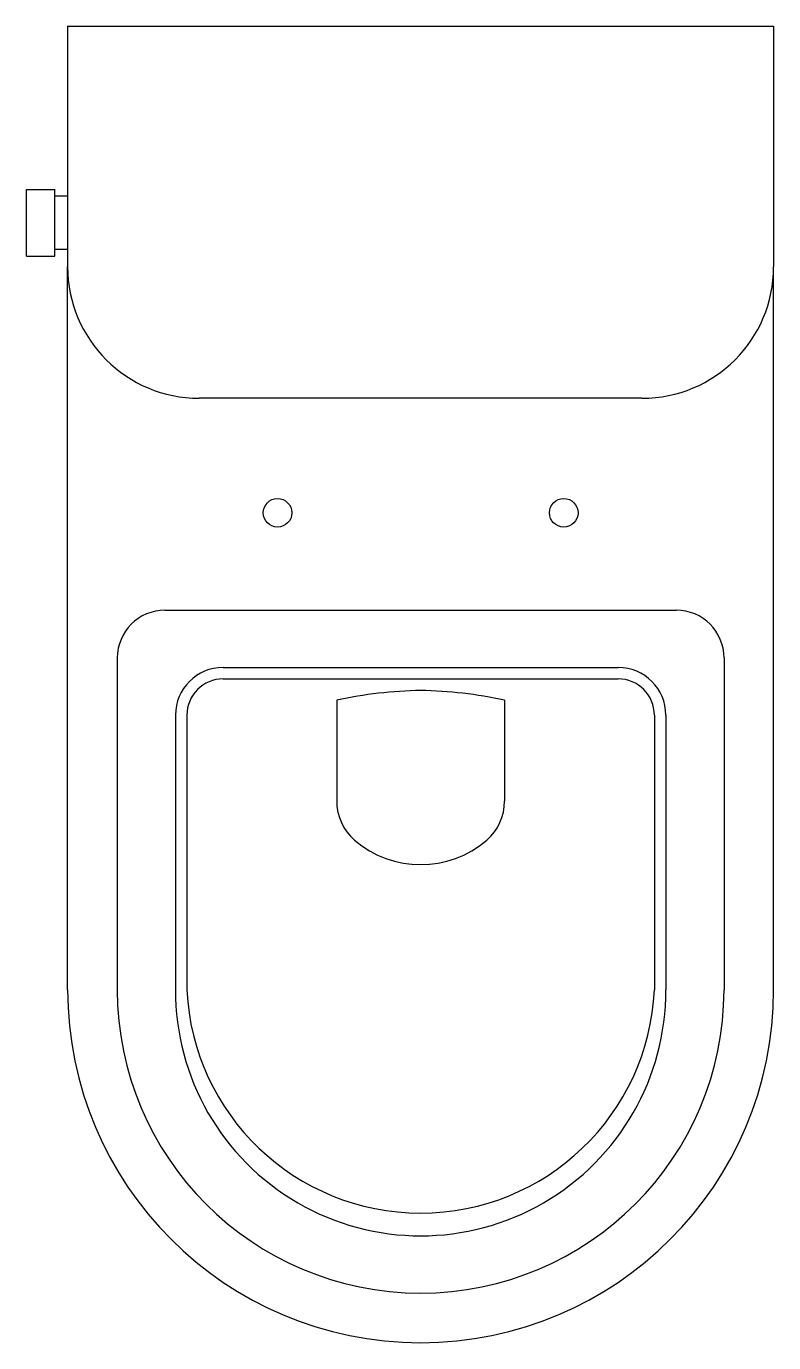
# Model space of a CAD drawing. Extents: x -855.087 to -854.695, y 510.173 to 510.863.
import ezdxf

# ---------------------------------------------------------------- set-up
doc = ezdxf.new("R2010")
doc.units = 0
doc.header["$LTSCALE"] = 50
doc.header["$MEASUREMENT"] = 0
doc.layers.add('A-PECAS', color=2, linetype='CONTINUOUS')

msp = doc.modelspace()

# ---------------------------------------------------------------- linework, layer by layer
at = {"layer": 'A-PECAS'}
for p, q in [((-855.06501, 510.86281), (-854.69501, 510.86281)), ((-855.06501, 510.86281), (-855.06501, 510.73681)), ((-854.69501, 510.86281), (-854.69501, 510.73681)), ((-855.08666, 510.74229), (-855.08666, 510.77729)), ((-855.08666, 510.77729), (-855.07152, 510.77729)), ((-855.07166, 510.74229), (-855.07166, 510.77729)), ((-855.06501, 510.77383), (-855.07166, 510.77383)), ((-855.06501, 510.74576), (-855.07166, 510.74576)), ((-855.08666, 510.74229), (-855.07166, 510.74229)), ((-855.06501, 510.35781), (-855.06501, 510.73681)), ((-854.69501, 510.35781), (-854.69501, 510.73681)), ((-854.76401, 510.66781), (-854.99601, 510.66781))]:
    msp.add_line(p, q, dxfattribs=at)
at = {"layer": 'A-PECAS', "color": 1}
for p, q in [((-855.01401, 510.55674), (-854.74601, 510.55674)), ((-855.03901, 510.53174), (-855.03901, 510.35781)), ((-854.72101, 510.53174), (-854.72101, 510.35781)), ((-854.98351, 510.52674), (-854.77651, 510.52674)), ((-854.98351, 510.52074), (-854.77651, 510.52074)), ((-854.92401, 510.50963), (-854.92401, 510.4567)), ((-854.83601, 510.50963), (-854.83601, 510.4567)), ((-855.00851, 510.50174), (-855.00851, 510.3578)), ((-855.00251, 510.50174), (-855.00251, 510.35781)), ((-854.75751, 510.50174), (-854.75751, 510.35781)), ((-854.75151, 510.50174), (-854.75151, 510.35781))]:
    msp.add_line(p, q, dxfattribs=at)
for centre in [(-854.95501, 510.60781), (-854.80501, 510.60781)]:
    msp.add_circle(centre, 0.0075, dxfattribs=at)
at = {"layer": 'A-PECAS'}
for centre, radius, start, end in [((-854.99601, 510.73681), 0.069, 180, 270), ((-854.76401, 510.73681), 0.069, 270, 0), ((-854.88001, 510.35781), 0.185, 180, 0)]:
    msp.add_arc(centre, radius, start, end, dxfattribs=at)
at = {"layer": 'A-PECAS', "color": 1}
for centre, radius, start, end in [((-855.01401, 510.53174), 0.025, 90, 180), ((-854.74601, 510.53174), 0.025, 0, 90), ((-854.98351, 510.50174), 0.025, 90, 180), ((-854.77651, 510.50174), 0.025, 0, 90), ((-854.98351, 510.50174), 0.019, 90, 180), ((-854.77651, 510.50174), 0.019, 0, 90), ((-854.87393, 510.2706), 0.24422, 91.42642, 101.83306), ((-854.88608, 510.2706), 0.24422, 78.16694, 88.57358), ((-854.89701, 510.4567), 0.027, 180, 229.16778), ((-854.86301, 510.4567), 0.027, 310.83222, 0), ((-854.88001, 510.47637), 0.053, 229.16778, 310.83222), ((-854.88001, 510.35781), 0.159, 180, 0), ((-854.88001, 510.35731), 0.1285, 179.77728, 0.22272), ((-854.88001, 510.36337), 0.12263, 182.60055, 357.39945)]:
    msp.add_arc(centre, radius, start, end, dxfattribs=at)

doc.saveas('drawing.dxf')
